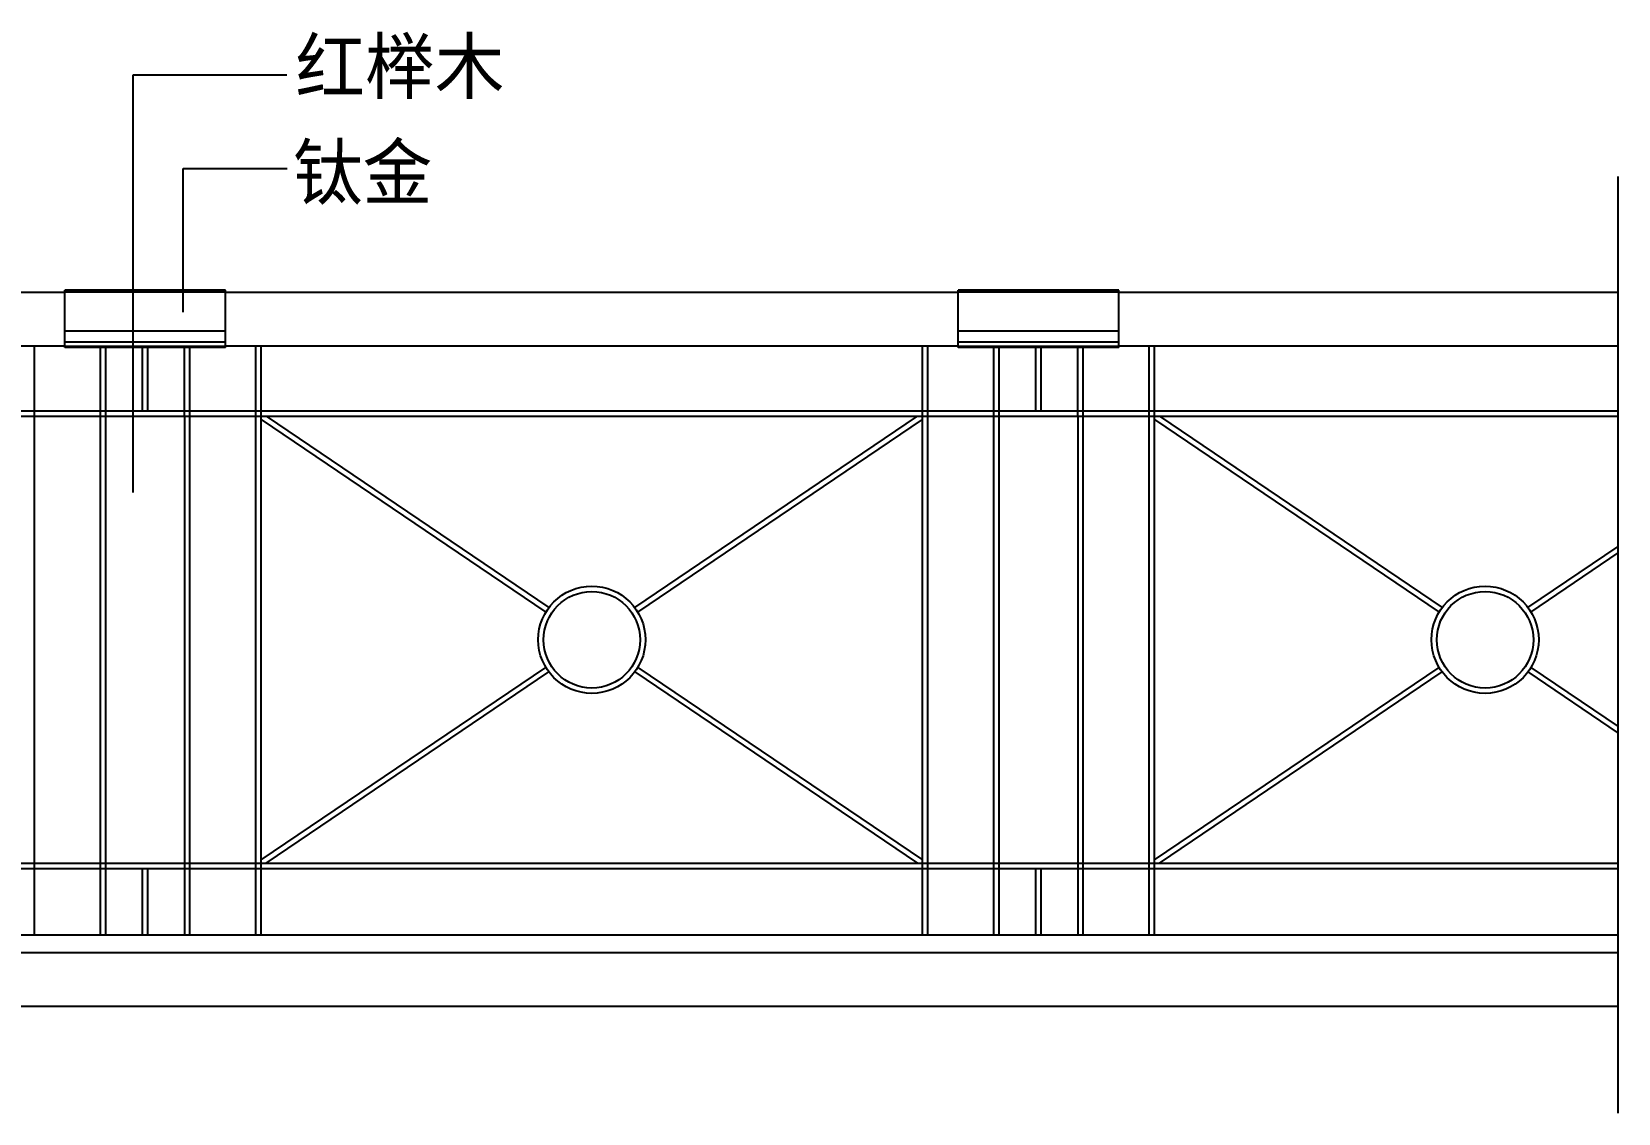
# Model space of a CAD drawing. Header units: metres. Extents: x 326 to 5262, y 5687 to 6949.
# Drawn here: x 3486 to 5262, y 5739 to 6949 of the extents above; entities that cross this region are included whole.
import ezdxf

# ---------------------------------------------------------------- set-up
doc = ezdxf.new("R2010")
doc.units = ezdxf.units.M
for name, color, linetype in [('3', 3, 'Continuous'), ('4', 4, 'Continuous'), ('DIM', 3, 'Continuous'), ('TEXT', 3, 'Continuous')]:
    doc.layers.add(name, color=color, linetype=linetype)
doc.dimstyles.get("Standard").update_dxf_attribs({"dimtxt": 2.5, "dimasz": 2.5, "dimexe": 1.25, "dimexo": 0.625, "dimtad": 1, "dimcen": 2.5, "dimazin": 3, "dimtfac": 1, "dimtmove": 0, "dimatfit": 3})

msp = doc.modelspace()

# ---------------------------------------------------------------- linework, layer by layer
at = {"layer": '3'}
for p, q in [((5261.88, 5739), (5261.88, 6787.28)), ((3522.81, 6658.19), (3702.81, 6658.19)), ((4522.81, 6658.19), (4702.81, 6658.19)), ((3522.81, 6614.56), (3702.81, 6614.56)), ((4522.81, 6614.56), (4702.81, 6614.56)), ((3488.81, 5938.78), (3488.81, 6597.77)), ((3522.81, 6601.95), (3702.81, 6601.95)), ((3522.81, 6597.25), (3702.81, 6597.25)), ((3562.81, 5938.78), (3562.81, 6595.78)), ((3568.81, 6518.78), (3568.81, 6595.78)), ((3609.81, 6524.78), (3609.81, 6595.78)), ((3615.81, 6524.78), (3615.81, 6595.78)), ((3656.81, 6518.78), (3656.81, 6595.78)), ((3662.81, 5938.78), (3662.81, 6595.78)), ((3736.81, 5938.78), (3736.81, 6597.77)), ((3742.81, 5938.78), (3742.81, 6597.77)), ((4482.81, 5938.78), (4482.81, 6597.77)), ((4488.81, 5938.78), (4488.81, 6597.77)), ((4522.81, 6601.95), (4702.81, 6601.95)), ((4522.81, 6597.25), (4702.81, 6597.25)), ((4562.81, 5938.78), (4562.81, 6595.78)), ((4568.81, 6518.78), (4568.81, 6595.78)), ((4609.81, 6524.78), (4609.81, 6595.78)), ((4615.81, 6524.78), (4615.81, 6595.78)), ((4656.81, 6518.78), (4656.81, 6595.78)), ((4662.81, 5938.78), (4662.81, 6595.78)), ((4736.81, 5938.78), (4736.81, 6597.77)), ((4742.81, 5938.78), (4742.81, 6597.77)), ((568.81, 6524.78), (5261.88, 6524.78)), ((568.81, 6518.78), (5261.88, 6518.78)), ((3568.81, 5938.78), (3568.81, 6518.78)), ((3657.24, 5938.78), (3657.24, 6518.78)), ((3748.17, 6518.78), (4064.84, 6304.82)), ((4160.78, 6304.82), (4477.45, 6518.78)), ((4568.81, 5938.78), (4568.81, 6518.78)), ((4657.24, 5938.78), (4657.24, 6518.78)), ((4748.17, 6518.78), (5064.84, 6304.82)), ((3742.81, 6515.16), (4061.48, 6299.84)), ((4164.14, 6299.84), (4482.81, 6515.16)), ((4742.81, 6515.16), (5061.48, 6299.84)), ((5160.78, 6304.82), (5261.88, 6373.12)), ((5164.14, 6299.84), (5261.88, 6365.88)), ((3742.81, 6022.4), (4061.48, 6237.72)), ((4164.14, 6237.72), (4482.81, 6022.4)), ((4742.81, 6022.4), (5061.48, 6237.72)), ((5164.14, 6237.72), (5261.88, 6171.68)), ((3748.17, 6018.78), (4064.84, 6232.74)), ((4160.78, 6232.74), (4477.45, 6018.78)), ((4748.17, 6018.78), (5064.84, 6232.74)), ((5160.78, 6232.74), (5261.88, 6164.43)), ((568.81, 6018.78), (5261.88, 6018.78)), ((568.81, 6012.78), (5261.88, 6012.78)), ((3609.81, 5938.78), (3609.81, 6012.78)), ((3615.81, 5938.78), (3615.81, 6012.78)), ((4609.81, 5938.78), (4609.81, 6012.78)), ((4615.81, 5938.78), (4615.81, 6012.78))]:
    msp.add_line(p, q, dxfattribs=at)
for centre, radius in [((4112.81, 6268.78), 60), ((5112.81, 6268.78), 60), ((4112.81, 6268.78), 54), ((5112.81, 6268.78), 54)]:
    msp.add_circle(centre, radius, dxfattribs=at)
at = {"layer": '4'}
for p, q in [((2702.81, 6657.77), (3522.81, 6657.77)), ((3522.81, 6595.78), (3522.81, 6659.76)), ((3702.81, 6659.76), (3522.81, 6659.76)), ((3702.81, 6595.78), (3702.81, 6659.76)), ((3702.81, 6657.77), (4522.81, 6657.77)), ((4522.81, 6595.78), (4522.81, 6659.76)), ((4702.81, 6659.76), (4522.81, 6659.76)), ((4702.81, 6595.78), (4702.81, 6659.76)), ((4702.81, 6657.77), (5261.88, 6657.77)), ((2702.81, 6597.77), (3522.81, 6597.77)), ((3702.81, 6595.78), (3522.81, 6595.78)), ((3702.81, 6597.77), (4522.81, 6597.77)), ((4702.81, 6595.78), (4522.81, 6595.78)), ((4702.81, 6597.77), (5261.88, 6597.77)), ((512.81, 5938.78), (5261.88, 5938.78)), ((487.81, 5918.78), (5261.88, 5918.78)), ((487.81, 5858.78), (5261.88, 5858.78))]:
    msp.add_line(p, q, dxfattribs=at)

# ---------------------------------------------------------------- texts
at = {"layer": 'TEXT'}
for s, p in [('红榉木', (3780.94, 6880.33)), ('钛金', (3778.23, 6762.07))]:
    msp.add_text(s, height=60, dxfattribs=at).set_placement(p)

# ---------------------------------------------------------------- leaders
at = {"layer": 'DIM'}
for points in [[(3599.19, 6433.57), (3599.19, 6900.89), (3771.3, 6900.89)], [(3655.36, 6635.21), (3655.36, 6796.05), (3771.83, 6796.05)]]:
    msp.add_leader(points, dimstyle='Standard', dxfattribs=at)

doc.saveas('drawing.dxf')
